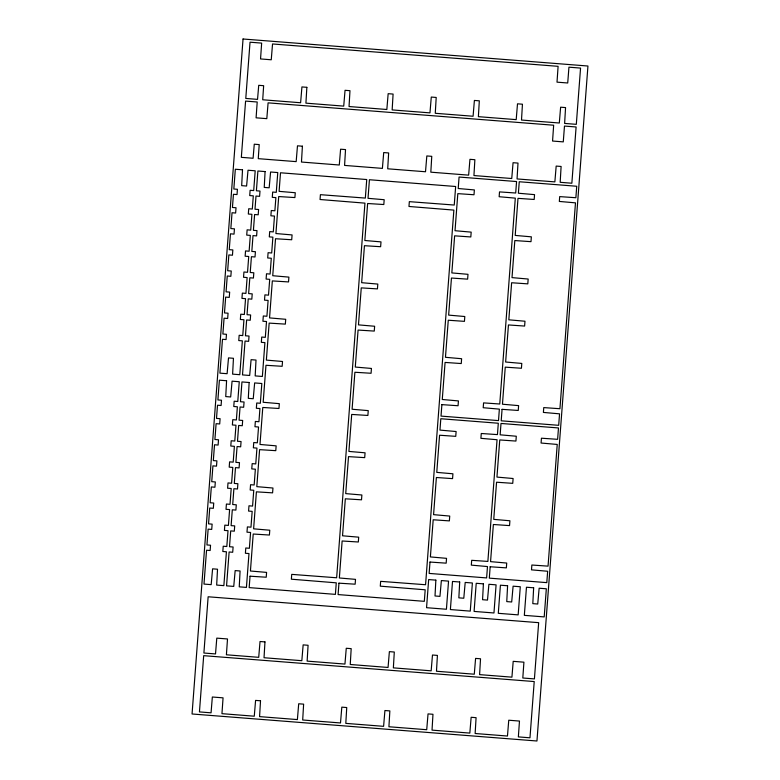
<?xml version="1.0" encoding="UTF-8"?>
<svg xmlns="http://www.w3.org/2000/svg" width="780" height="780" viewBox="0 0 780 780"><rect width="100%" height="100%" fill="white"/><g stroke="black" fill="none" stroke-linecap="round" stroke-linejoin="round"><path stroke-width="1.17" d="M226.58 380.738L225.742 396.581L230.666 396.971L232.079 381.166L239.265 381.732L237.773 401.505L234.175 401.222L233.776 406.497L237.374 406.78L236.379 419.962L232.781 419.679L232.381 424.954L235.979 425.236L234.78 441.051L231.192 440.778L230.792 446.043L234.39 446.326L233.191 462.15L229.593 461.867L229.203 467.142L232.791 467.425L231.601 483.229L228.004 482.947L227.604 488.221L231.202 488.494L230.002 504.319L226.415 504.036L226.015 509.311L229.603 509.593L228.413 525.408L224.816 525.135L224.425 530.4L228.014 530.683L226.814 546.507L223.226 546.224L222.826 551.499L226.424 551.782L223.86 585.634L216.674 585.068L217.522 569.225L212.589 568.834L211.175 584.639L203.989 584.074L206.544 550.222L210.142 550.505L210.541 545.23L206.944 544.947L208.143 529.133L211.731 529.415L212.131 524.14L208.543 523.858L209.732 508.033L213.33 508.316L213.73 503.042L210.132 502.759L211.331 486.944L214.919 487.227L215.319 481.952L211.731 481.669L212.921 465.865L216.508 466.148L216.908 460.873L213.32 460.59L214.51 444.776L218.107 445.058L218.507 439.784L214.909 439.501L216.109 423.677L219.697 423.959L220.096 418.685L216.508 418.402L217.503 405.22L221.091 405.502L221.491 400.228L217.903 399.945L219.394 380.172L226.58 380.738M242.512 169.806L241.673 185.65L246.597 186.04L248.011 170.235L255.197 170.8L253.705 190.573L250.117 190.291L249.717 195.566L253.305 195.848L252.31 209.03L248.722 208.748L248.323 214.022L251.911 214.305L250.721 230.12L247.124 229.837L246.724 235.111L250.322 235.394L249.122 251.219L245.534 250.936L245.134 256.21L248.722 256.493L247.533 272.288L243.935 272.015L243.545 277.28L247.133 277.563L245.934 293.387L242.346 293.104L241.946 298.379L245.544 298.662L244.345 314.476L240.757 314.194L240.357 319.469L243.945 319.751L242.755 335.575L239.158 335.293L238.758 340.567L242.356 340.85L239.791 374.702L232.615 374.137L233.454 358.293L228.52 357.903L227.107 373.708L219.921 373.142L222.485 339.29L226.073 339.573L226.473 334.298L222.875 334.015L224.075 318.191L227.672 318.474L228.062 313.199L224.474 312.926L225.664 297.102L229.261 297.385L229.661 292.11L226.064 291.827L227.263 276.013L230.851 276.296L231.25 271.021L227.662 270.738L228.852 254.933L232.45 255.216L232.84 249.941L229.252 249.659L230.451 233.834L234.039 234.117L234.439 228.842L230.841 228.569L232.04 212.745L235.628 213.028L236.028 207.753L232.44 207.47L233.434 194.288L237.022 194.571L237.422 189.296L233.834 189.014L235.326 169.24L242.512 169.806M249.142 382.502L248.303 398.356L253.237 398.736L254.65 382.931L261.836 383.497L260.335 403.27L256.747 402.987L256.347 408.262L259.935 408.544L258.94 421.726L255.352 421.444L254.953 426.719L258.541 427.001L257.351 442.825L253.753 442.543L253.364 447.817L256.952 448.1L255.762 463.915L252.164 463.632L251.765 468.907L255.362 469.19L254.163 484.994L250.575 484.712L250.175 489.986L253.763 490.269L252.574 506.083L248.976 505.801L248.576 511.075L252.174 511.358L250.975 527.183L247.387 526.9L246.987 532.175L250.585 532.457L249.386 548.272L245.788 547.989L245.398 553.264L248.986 553.547L246.431 587.399L239.245 586.833L240.084 570.989L235.16 570.599L233.746 586.404L226.561 585.848L229.115 551.986L232.703 552.269L233.103 546.995L229.515 546.721L230.704 530.897L234.302 531.18L234.702 525.905L231.104 525.623L232.303 509.808L235.891 510.081L236.291 504.816L232.703 504.533L233.893 488.709L237.49 488.992L237.89 483.717L234.293 483.434L235.482 467.63L239.08 467.912L239.48 462.637L235.882 462.355L237.081 446.54L240.669 446.823L241.069 441.548L237.481 441.265L238.67 425.451L242.268 425.724L242.668 420.459L239.07 420.176L240.064 406.994L243.662 407.267L244.062 402.002L240.464 401.719L241.956 381.937L249.142 382.502M265.083 171.571L264.235 187.415L269.168 187.804L270.582 172L277.768 172.565L276.276 192.338L272.678 192.055L272.279 197.33L275.876 197.613L274.882 210.795L271.284 210.512L270.884 215.787L274.482 216.07L273.283 231.894L269.695 231.611L269.295 236.886L272.883 237.159L271.694 252.983L268.096 252.701L267.696 257.975L271.294 258.258L270.094 274.063L266.506 273.78L266.107 279.055L269.704 279.337L268.505 295.152L264.917 294.869L264.517 300.144L268.106 300.427L266.916 316.251L263.318 315.968L262.918 321.243L266.516 321.516L265.317 337.34L261.729 337.058L261.329 342.332L264.917 342.615L262.363 376.467L255.177 375.901L256.015 360.058L251.092 359.668L249.678 375.473L242.492 374.907L245.047 341.055L248.644 341.338L249.034 336.063L245.447 335.78L246.646 319.966L250.234 320.248L250.633 314.974L247.036 314.691L248.235 298.867L251.823 299.149L252.223 293.875L248.635 293.592L249.824 277.777L253.422 278.06L253.822 272.785L250.224 272.503L251.423 256.698L255.011 256.981L255.411 251.706L251.823 251.423L253.012 235.609L256.61 235.891L257 230.617L253.412 230.334L254.611 214.51L258.2 214.793L258.599 209.518L255.002 209.235L256.006 196.053L259.594 196.336L259.994 191.061L256.396 190.778L257.897 171.005L265.083 171.571M435.854 580.135L435.016 595.978L439.949 596.368L441.363 580.564L448.549 581.129L446.423 609.248L426.553 607.698L428.668 579.569L435.854 580.135M459.693 581.997L458.854 597.85L463.788 598.231L465.202 582.436L472.387 582.992L470.262 611.12L450.392 609.56L452.507 581.441L459.693 581.997M483.405 583.859L482.566 599.703L487.49 600.093L488.904 584.288L496.09 584.854L493.964 612.973L474.094 611.423L476.219 583.294L483.405 583.859M507.595 585.751L506.756 601.604L511.69 601.984L513.103 586.18L520.289 586.745L518.164 614.874L498.293 613.314L500.419 585.195L507.595 585.751M533.647 587.798L532.808 603.642L537.732 604.032L539.146 588.227L546.332 588.783L544.206 616.912L524.335 615.352L526.461 587.233L533.647 587.798M260.52 700.781L259.574 716.625L297.385 719.579L298.701 703.774L303.625 704.155L302.689 719.999L340.499 722.962L341.815 707.148L346.739 707.538L345.803 723.372L383.604 726.336L384.92 710.531L389.854 710.911L388.918 726.755L426.719 729.709L428.035 713.905L432.968 714.285L432.032 730.129L469.833 733.093L471.149 717.278L476.083 717.668L475.137 733.502L507.468 736.037L508.755 720.223L519.47 721.061L518.359 736.895L529.971 737.802L534.222 681.554L203.687 655.668L199.446 711.916L211.058 712.822L212.345 697.008L223.06 697.846L221.949 713.671L254.27 716.206L255.586 700.401L260.52 700.781M264.966 641.901L264.03 657.735L301.831 660.699L303.147 644.884L308.081 645.274L307.135 661.118L344.945 664.072L346.261 648.268L351.185 648.648L350.249 664.492L388.06 667.456L389.376 651.641L394.3 652.031L393.364 667.865L431.165 670.829L432.481 655.015L437.414 655.405L436.478 671.249L474.279 674.203L475.595 658.398L480.529 658.778L479.593 674.622L511.924 677.157L513.201 661.342L523.916 662.181L522.805 678.005L534.417 678.912L538.668 622.664L208.143 596.778L203.892 653.026L215.514 653.933L216.791 638.128L227.506 638.966L226.405 654.791L258.716 657.325L260.032 641.511L264.966 641.901M302.406 146.201L301.47 162.045L339.281 165.009L340.597 149.195L345.52 149.584L344.584 165.418L382.395 168.382L383.711 152.568L388.645 152.958L387.709 168.802L425.51 171.756L426.826 155.951L431.759 156.332L430.823 172.175L468.634 175.139L469.95 159.325L474.874 159.715L473.938 175.549L511.748 178.513L513.065 162.708L517.998 163.088L517.052 178.932L554.863 181.886L556.179 166.082L561.112 166.462L560.176 182.305L571.857 183.222L576.108 126.974L564.486 126.068L563.267 141.882L552.562 141.043L553.654 125.219L268.096 102.853L266.809 118.657L256.094 117.819L257.205 101.995L245.583 101.088L241.332 157.336L253.09 158.252L254.27 144.203L259.204 144.593L258.268 158.662L296.166 161.626L297.482 145.821L302.406 146.201M306.852 87.321L305.916 103.155L343.726 106.119L345.043 90.305L349.976 90.694L349.04 106.538L386.841 109.492L388.157 93.688L393.091 94.068L392.155 109.912L429.965 112.876L431.281 97.061L436.205 97.451L435.269 113.285L473.08 116.249L474.396 100.444L479.32 100.825L478.384 116.668L516.194 119.632L517.51 103.818L522.444 104.208L521.508 120.042L559.309 123.006L560.625 107.191L565.558 107.582L564.623 123.425L576.313 124.332L580.554 68.084L568.942 67.178L567.723 82.992L557.008 82.154L558.1 66.329L272.542 43.963L271.255 59.777L260.549 58.939L261.651 43.105L250.029 42.198L245.778 98.446L257.536 99.372L258.726 85.312L263.65 85.703L262.714 99.772L300.612 102.745L301.928 86.931L306.852 87.321M243.048 39L192.055 713.983L536.952 741L587.944 66.017L243.048 39M250.039 576.206L249.171 587.613L335.4 594.37L336.268 582.835L291.369 579.199L291.73 574.373L336.648 577.775L364.952 203.141L320.053 199.505L320.414 194.678L365.332 198.081L366.736 179.536L280.507 172.78L279.103 191.353L295.269 192.738L294.898 197.564L278.714 196.55L275.915 233.542L292.081 234.926L291.71 239.752L275.525 238.739L272.737 275.72L288.892 277.115L288.532 281.931L272.337 280.917L269.548 317.909L285.704 319.293L285.344 324.119L269.159 323.105L266.36 360.097L282.516 361.481L282.155 366.298L265.97 365.284L263.172 402.275L279.328 403.66L278.967 408.486L262.782 407.472L259.984 444.464L276.149 445.848L275.779 450.665L259.594 449.651L256.805 486.642L272.961 488.026L272.59 492.853L256.406 491.839L253.617 528.83L269.773 530.215L269.412 535.041L253.217 534.027L250.429 571.009L266.584 572.393L266.224 577.219L250.039 576.206M338.959 583.167L338.091 594.575L424.32 601.331L425.188 589.797L380.289 586.16L380.65 581.344L425.568 584.737L453.872 210.103L408.973 206.466L409.334 201.649L454.252 205.043L455.656 186.498L369.427 179.741L368.023 198.325L384.179 199.709L383.819 204.526L367.633 203.512L364.835 240.503L381.001 241.888L380.63 246.714L364.445 245.7L361.657 282.692L377.812 284.076L377.442 288.902L361.257 287.878L358.469 324.87L374.624 326.255L374.264 331.081L358.078 330.067L355.28 367.058L371.436 368.443L371.075 373.269L354.89 372.255L352.092 409.237L368.248 410.631L367.887 415.447L351.702 414.433L348.904 451.425L365.069 452.81L364.699 457.636L348.514 456.622L345.715 493.613L361.881 494.998L361.51 499.814L345.325 498.8L342.537 535.792L358.693 537.176L358.332 542.002L342.137 540.989L339.349 577.98L355.505 579.365L355.144 584.191L338.959 583.167M429.994 562.048L429.136 573.417L486.623 577.922L487.481 566.553L471.325 565.13L471.685 560.313L487.87 561.425L497.055 439.735L480.899 438.321L481.27 433.495L497.445 434.606L498.303 423.238L440.817 418.733L439.959 430.102L456.115 431.525L455.754 436.342L439.579 435.23L436.771 472.378L452.927 473.791L452.566 478.618L436.381 477.506L433.573 514.654L449.728 516.067L449.368 520.894L433.192 519.773L430.385 556.92L446.54 558.343L446.17 563.16L429.994 562.048M441.889 404.625L441.022 416.101L498.508 420.605L499.366 409.13L483.21 407.716L483.581 402.889L499.756 404.001L515.307 198.139L499.151 196.726L499.512 191.899L515.697 193.011L516.565 181.545L459.079 177.041L458.211 188.516L474.367 189.93L474.006 194.756L457.821 193.635L455.023 230.714L471.178 232.128L470.818 236.954L454.633 235.833L451.834 272.912L467.99 274.326L467.63 279.152L451.454 278.031L448.646 315.11L464.802 316.524L464.441 321.35L448.266 320.229L445.458 357.298L461.614 358.722L461.253 363.548L445.078 362.427L442.27 399.497L458.425 400.92L458.065 405.746L441.889 404.625M490.171 566.758L489.313 578.136L546.8 582.631L547.658 571.262L531.502 569.849L531.862 565.022L548.048 566.143L557.232 444.444L541.076 443.03L541.447 438.204L557.622 439.325L558.48 427.947L501.004 423.452L500.136 434.821L516.292 436.235L515.931 441.061L499.756 439.949L496.948 477.087L513.103 478.51L512.743 483.337L496.558 482.215L493.75 519.363L509.906 520.777L509.545 525.603L493.369 524.492L490.561 561.639L506.717 563.053L506.357 567.879L490.171 566.758M502.067 409.344L501.199 420.81L558.685 425.315L559.553 413.839L543.397 412.425L543.758 407.599L559.933 408.72L575.484 202.858L559.328 201.435L559.699 196.609L575.874 197.73L576.742 186.254L519.256 181.75L518.388 193.226L534.544 194.639L534.183 199.466L517.998 198.354L515.2 235.423L531.356 236.837L530.995 241.663L514.819 240.552L512.011 277.622L528.167 279.035L527.807 283.861L511.631 282.75L508.823 319.819L524.979 321.233L524.618 326.06L508.443 324.948L505.635 362.017L521.791 363.431L521.43 368.257L505.255 367.146L502.457 404.215L518.612 405.629L518.242 410.456L502.067 409.344"/></g></svg>
